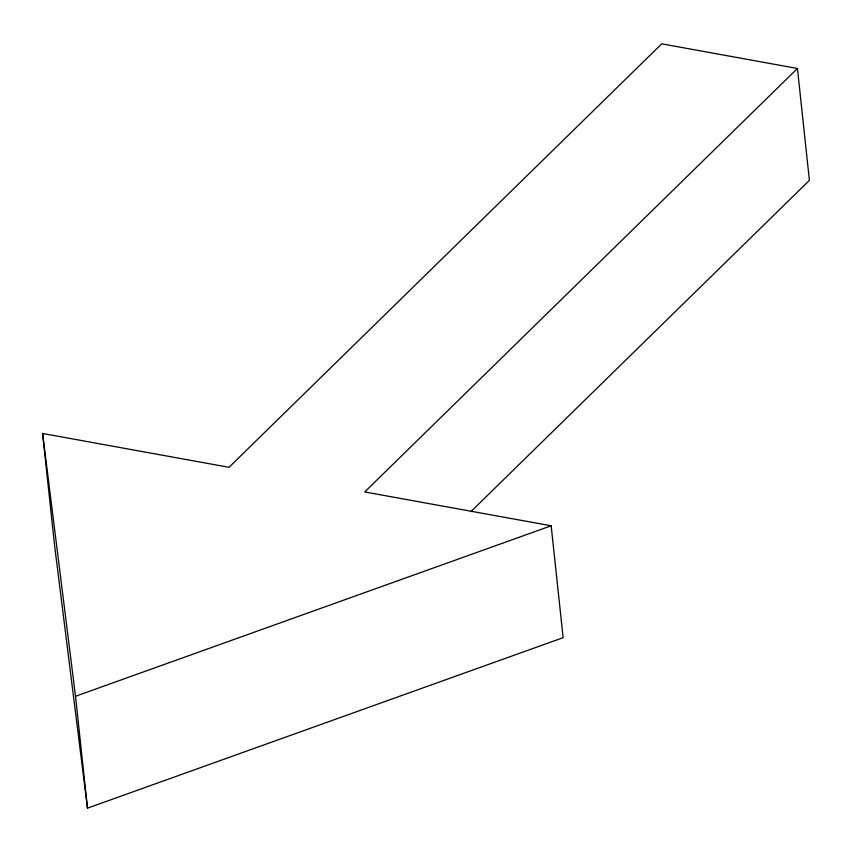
<?xml version="1.0" encoding="UTF-8"?>
<svg xmlns="http://www.w3.org/2000/svg" width="852" height="852" viewBox="0 0 852 852"><rect width="100%" height="100%" fill="white"/><g stroke="black" fill="none" stroke-linecap="round" stroke-linejoin="round"><path stroke-width="1.28" d="M797.44 68.479L364.741 491.945L551.169 525.78L563.129 637.669L87.479 808.154L54.56 545.365L42.6 433.476L229.028 467.311L661.727 43.846L797.44 68.479L809.4 180.368L470.847 511.69M87.479 808.154L75.519 696.265L551.169 525.78M42.6 433.476L75.519 696.265"/></g></svg>
